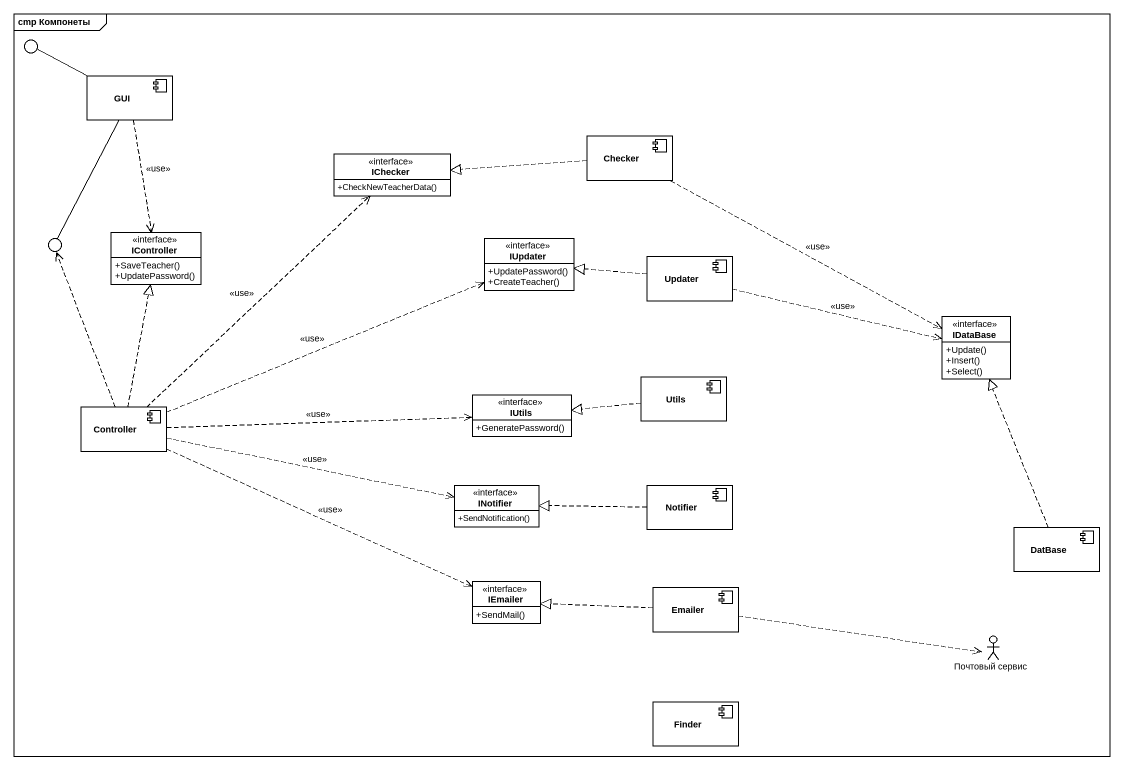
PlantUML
@startuml
mainframe cmp Компонеты
allowmixing
hide circle
hide empty members
skinparam classAttributeIconSize 0
() " " as lollipop1
component GUI
component Checker
interface IChecker {
  +CheckNewTeacherData()
}
() " " as lollipop2
interface IController {
  +SaveTeacher()
  +UpdatePassword()
}
interface IUpdater {
  +UpdatePassword()
  +CreateTeacher()
}
component Updater
interface IDataBase {
  +Update()
  +Insert()
  +Select()
}
component Utils
component Controller
interface IUtils {
  +GeneratePassword()
}
interface INotifier {
  +SendNotification()
}
component Notifier
component DatBase
interface IEmailer {
  +SendMail()
}
component Emailer
actor "Почтовый сервис" as Почтовый_сервис
component Finder
GUI -left- lollipop1
GUI -- lollipop2
GUI ..> IController : <<use>>
Checker .left.|> IChecker
Checker .right.> IDataBase : <<use>>
Updater .left.|> IUpdater
Updater .right.> IDataBase : <<use>>
Utils .left.|> IUtils
Controller .up.> IChecker : <<use>>
Controller .up.> lollipop2
Controller .up.|> IController
Controller .right.> IUpdater : <<use>>
Controller .right.> IUtils : <<use>>
Controller .right.> INotifier : <<use>>
Controller .right.> IEmailer : <<use>>
Notifier .left.|> INotifier
DatBase .up.|> IDataBase
Emailer .left.|> IEmailer
Emailer .right.> Почтовый_сервис
@enduml
